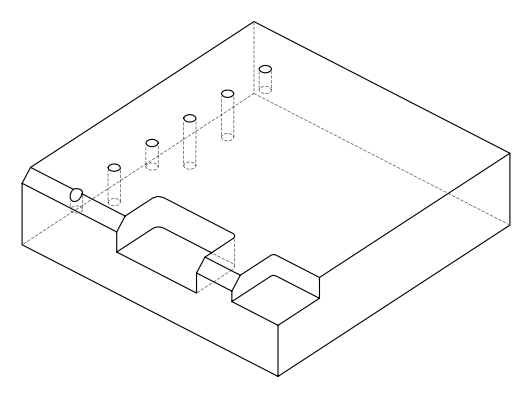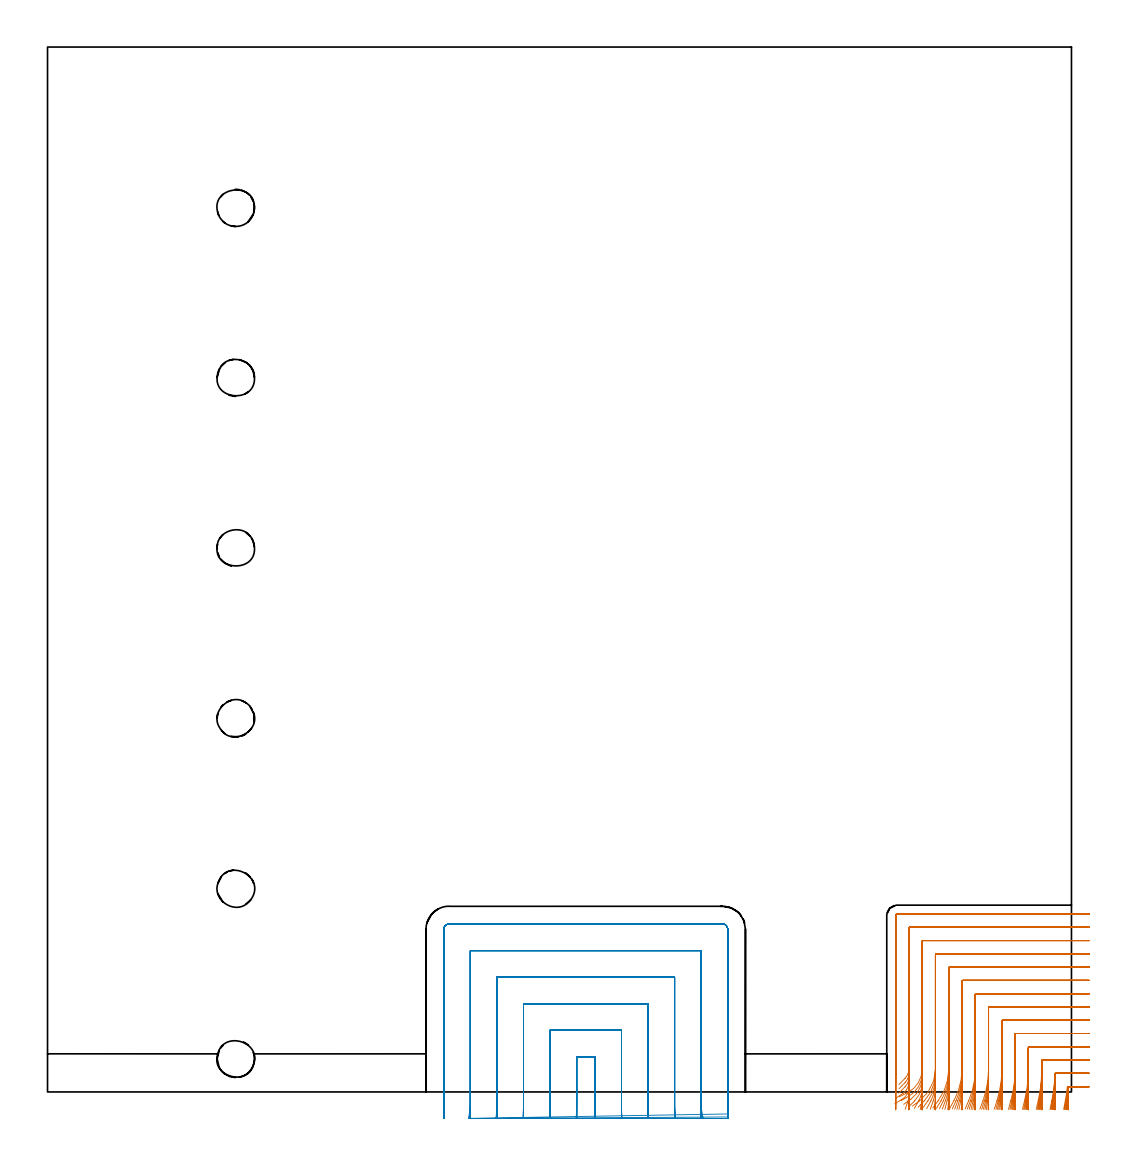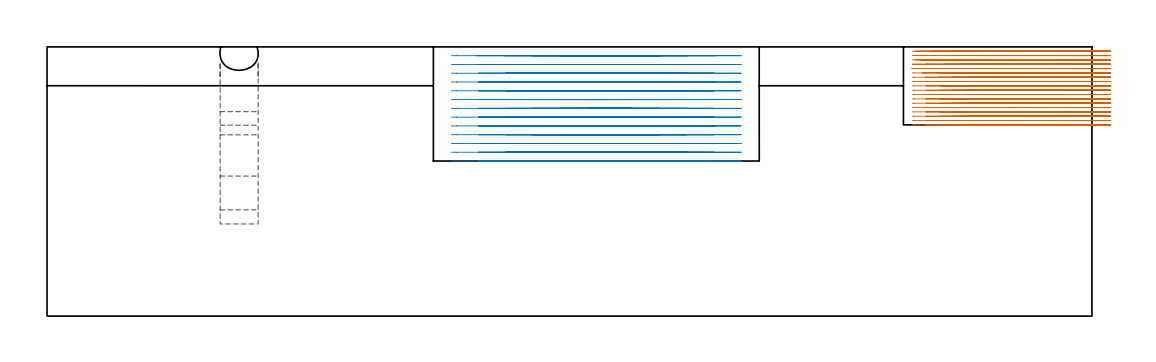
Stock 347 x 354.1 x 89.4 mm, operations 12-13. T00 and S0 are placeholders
(PLAN: 16 operations, 6 tool changes, 89.6 min)
(1 SPOT_DRILL | STEP1POCKET | NXT0321_9005460120000 | 0.03 min | 2 mm3)
(2 SPOT_DRILL_1 | STEP1POCKET_2 | NXT0321_9005460120000 | 0.03 min | 1 mm3)
(3 SPOT_DRILL_2 | STEP1POCKET_5 | NXT0321_9005460120000 | 0.03 min | 2 mm3)
(4 DRILL_BLIND_HOLE_INTO_CENTER | STEP1POCKET | NXT0301_087 | 0.1 min | 2115 mm3)
(5 DRILL_BLIND_HOLE_INTO_CENTER_1 | STEP1POCKET_2 | NXT0301_087 | 0.13 min | 2927 mm3)
(6 DRILL_BLIND_HOLE_INTO_CENTER_2 | STEP1POCKET_5 | NXT0301_087 | 0.11 min | 2590 mm3)
(7 MILL_ROUGH_BLIND_HOLE_CONTOUR | STEP1POCKET | NXT0201_010 | Spiral | 0.25 min | 562 mm3)
(8 MILL_ROUGH_BLIND_HOLE_CONTOUR_1 | STEP1POCKET_2 | NXT0201_010 | Spiral | 0.35 min | 711 mm3)
(9 MILL_ROUGH_BLIND_HOLE_CONTOUR_2 | STEP1POCKET_5 | NXT0201_010 | Spiral | 0.3 min | 648 mm3)
(10 AREA_MILL | FG_CHAMFER_SURFACE | UGT0205_001 | 5.38 min | 10949 mm3)
(11 AREA_MILL_1 | FG_CHAMFER_SURFACE_1 | UGT0205_001 | 2.16 min | 5116 mm3)
(12 MILL_CORNER_NOTCH_RECTANGULAR | CORNER_NOTCH_RECTANGULAR | NXT0201_008 | Follow Part, ap 1.5, ae 75% | 42.38 min | 101996 mm3)
(13 MILL_SLOT | SLOT_PARTIAL_RECTANGULAR | NXT0201_011 | Follow Part, ap 3, ae 75% | 35.81 min | 255862 mm3)
(14 MILL_BLIND_HOLE_FROM_SOLID_MATERIAL | STEP1POCKET_1 | NXT0201_010 | Spiral | 0.7 min | 5370 mm3)
(15 MILL_BLIND_HOLE_FROM_SOLID_MATERIAL_1 | STEP1POCKET_3 | NXT0201_010 | Spiral | 0.95 min | 7324 mm3)
(16 MILL_BLIND_HOLE_FROM_SOLID_MATERIAL_2 | STEP1POCKET_4 | NXT0201_010 | Spiral | 0.9 min | 6729 mm3)
(TOOL NXT0321_9005460120000 | NC Spot Drill, 142deg, 12mm, Carbide, Uncoated | D12 PA142 FL30 Z2)
(TOOL NXT0301_087 | Carbide Drill 11.6mm [860.1-1160-058A1-MM 2214] | D11.6 PA140 FL72 Z2)
(TOOL NXT0201_010 | ENDMILL 10mm [2P460-1000-NA 1630] | D10 FL30 Z6)
(TOOL UGT0205_001 | Chamfer Mill 20 x 3 x 45 deg. | D20 FL50 Z2)
(TOOL NXT0201_008 | ENDMILL 6mm [2P460-0600-NA 1630] | D6 FL26 Z6)
(TOOL NXT0201_011 | ENDMILL 12mm [2P460-1200-NA 1630] | D12 FL38 Z6)
(OP 12 MILL_CORNER_NOTCH_RECTANGULAR)
G17 G21 G94 G90
T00 M6
G54
G17 G0 G90 X353. Y1.8 S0 M3
G43 Z99.402 H1
Z87.963
G94 G1 X350. F250.
X345.859 F500.
G3 X345.565 Y1.536 R0.3
G2 X344.897 Y-3. R58.5
G1 X344.343 Y-5.949 F250.
G0 Z99.402
X353. Y6.3
Z87.963
G1 X350.
X341.667 F500.
G3 X341.371 Y6.014 R0.3
G2 X340.311 Y-3. R54.
G1 X339.712 Y-5.94 F250.
G0 Z99.402
X353. Y10.8
Z87.963
G1 X350.
X337.196 F500.
G3 X336.9 Y10.504 R0.3
G1 Y7.789
G2 X335.71 Y-3. R49.5
G1 X335.056 Y-5.928 F250.
G0 Z99.402
X353. Y15.3
Z87.963
G1 X350.
X332.696 F500.
G3 X332.4 Y15.004 R0.3
G1 Y7.789
G2 X331.088 Y-3. R45.
G1 X330.368 Y-5.913 F250.
G0 Z99.402
X353. Y19.8
Z87.963
G1 X350.
X328.197 F500.
G3 X327.9 Y19.503 R0.3
G1 Y7.789
G2 X326.437 Y-3. R40.5
G1 X325.637 Y-5.892 F250.
G0 Z99.402
X353. Y24.3
Z87.963
G1 X350.
X323.697 F500.
G3 X323.4 Y24.003 R0.3
G1 Y7.789
G2 X321.745 Y-3. R36.
G1 X320.846 Y-5.862 F250.
G0 Z99.402
X353. Y28.8
Z87.963
G1 X350.
X319.197 F500.
G3 X318.9 Y28.503 R0.3
G1 Y7.789
G2 X316.995 Y-3. R31.5
G1 X315.967 Y-5.819 F250.
G0 Z99.402
X353. Y33.3
Z87.963
G1 X350.
X314.697 F500.
G3 X314.4 Y33.003 R0.3
G1 Y7.789
G2 X312.151 Y-3. R27.
G1 X310.952 Y-5.75 F250.
G0 Z99.402
X353. Y37.8
Z87.963
G1 X350.
X310.197 F500.
G3 X309.9 Y37.503 R0.3
G1 Y7.789
G2 X307.145 Y-3. R22.5
G1 X305.706 Y-5.633 F250.
G0 Z99.402
X353. Y42.3
Z87.963
G1 X350.
X305.697 F500.
G3 X305.4 Y42.003 R0.3
G1 Y7.789
G2 X301.808 Y-3. R18.
G1 X300.01 Y-5.401 F250.
G0 Z99.402
X353. Y46.8
Z87.963
G1 X350.
X301.197 F500.
G3 X300.9 Y46.503 R0.3
G1 Y7.789
G2 X295.515 Y-3. R13.5
G1 X293.117 Y-4.803 F250.
G0 Z99.402
X353. Y51.3
Z87.963
G1 X350.
X296.698 F500.
G3 X296.4 Y51.002 R0.3
G1 Y7.789
G2 X291.412 Y-0.268 R9.
G1 X288.726 Y-1.605 F250.
G0 Z99.402
X353. Y55.8
Z87.963
G1 X350.
X292.198 F500.
G3 X291.9 Y55.502 R0.3
G1 Y7.789
G2 X290.629 Y4.655 R4.5
G1 X288.539 Y2.502 F250.
G0 Z99.402
X353. Y60.3
Z87.963
G1 X350.
X287.9 F500.
G3 X287.4 Y59.8 R0.5
G1 Y7.789
Y4.789 F250.
G0 Z99.402
X353. Y1.8
Z86.524
G1 X350.
X345.996 F500.
G3 X345.701 Y1.529 R0.3
G2 X345.148 Y-3. R58.5
G1 X344.668 Y-5.961 F250.
G0 Z99.402
X353. Y6.3
Z86.524
G1 X350.
X341.695 F500.
G3 X341.399 Y6.006 R0.3
G2 X340.584 Y-3. R54.
G1 X340.065 Y-5.955 F250.
G0 Z99.402
X353. Y10.8
Z86.524
G1 X350.
X337.196 F500.
G3 X336.9 Y10.504 R0.3
G1 Y6.35
G2 X336.009 Y-3. R49.5
G1 X335.442 Y-5.946 F250.
G0 Z99.402
X353. Y15.3
Z86.524
G1 X350.
X332.696 F500.
G3 X332.4 Y15.004 R0.3
G1 Y6.35
G2 X331.418 Y-3. R45.
G1 X330.794 Y-5.935 F250.
G0 Z99.402
X353. Y19.8
Z86.524
G1 X350.
X328.197 F500.
G3 X327.9 Y19.503 R0.3
G1 Y6.35
G2 X326.806 Y-3. R40.5
G1 X326.113 Y-5.919 F250.
G0 Z99.402
X353. Y24.3
Z86.524
G1 X350.
X323.697 F500.
G3 X323.4 Y24.003 R0.3
G1 Y6.35
G2 X322.164 Y-3. R36.
G1 X321.385 Y-5.897 F250.
G0 Z99.402
X353. Y28.8
Z86.524
G1 X350.
X319.197 F500.
G3 X318.9 Y28.503 R0.3
G1 Y6.35
G2 X317.48 Y-3. R31.5
G1 X316.59 Y-5.865 F250.
G0 Z99.402
X353. Y33.3
Z86.524
G1 X350.
X314.697 F500.
G3 X314.4 Y33.003 R0.3
G1 Y6.35
G2 X312.729 Y-3. R27.
G1 X311.69 Y-5.814 F250.
G0 Z99.402
X353. Y37.8
Z86.524
G1 X350.
X310.197 F500.
G3 X309.9 Y37.503 R0.3
G1 Y6.35
G2 X307.865 Y-3. R22.5
G1 X306.618 Y-5.729 F250.
G0 Z99.402
X353. Y42.3
Z86.524
G1 X350.
X305.697 F500.
G3 X305.4 Y42.003 R0.3
G1 Y6.35
G2 X302.781 Y-3. R18.
G1 X301.222 Y-5.563 F250.
G0 Z99.402
X353. Y46.8
Z86.524
G1 X350.
X301.197 F500.
G3 X300.9 Y46.503 R0.3
G1 Y6.35
G2 X297.138 Y-3. R13.5
G1 X295.06 Y-5.164 F250.
G0 Z99.402
X353. Y51.3
Z86.524
G1 X350.
X296.698 F500.
G3 X296.4 Y51.002 R0.3
G1 Y6.35
G2 X291.802 Y-1.5 R9.
G1 X289.185 Y-2.967 F250.
G0 Z99.402
X353. Y55.8
Z86.524
G1 X350.
X292.198 F500.
G3 X291.9 Y55.502 R0.3
G1 Y6.35
G2 X290.628 Y3.216 R4.5
G1 X288.539 Y1.063 F250.
G0 Z99.402
X353. Y60.3
Z86.524
G1 X350.
X287.9 F500.
G3 X287.4 Y59.8 R0.5
G1 Y6.35
Y3.35 F250.
G0 Z99.402
X353. Y1.8
Z85.085
G1 X350.
X346.098 F500.
G3 X345.803 Y1.521 R0.3
G2 X345.365 Y-3. R58.5
G1 X344.96 Y-5.973 F250.
G0 Z99.402
X353. Y6.3
Z85.085
G1 X350.
X341.696 F500.
G3 X341.4 Y6.004 R0.3
G1 Y4.897
G2 X340.819 Y-3. R54.
G1 X340.381 Y-5.968 F250.
G0 Z99.402
X353. Y10.8
Z85.085
G1 X350.
X337.196 F500.
G3 X336.9 Y10.504 R0.3
G1 Y4.897
G2 X336.266 Y-3. R49.5
G1 X335.787 Y-5.962 F250.
G0 Z99.402
X353. Y15.3
Z85.085
G1 X350.
X332.696 F500.
G3 X332.4 Y15.004 R0.3
G1 Y4.897
G2 X331.702 Y-3. R45.
G1 X331.175 Y-5.953 F250.
G0 Z99.402
X353. Y19.8
Z85.085
G1 X350.
X328.197 F500.
G3 X327.9 Y19.503 R0.3
G1 Y4.897
G2 X327.123 Y-3. R40.5
G1 X326.538 Y-5.942 F250.
G0 Z99.402
X353. Y24.3
Z85.085
G1 X350.
X323.697 F500.
G3 X323.4 Y24.003 R0.3
G1 Y4.897
G2 X322.523 Y-3. R36.
G1 X321.865 Y-5.927 F250.
G0 Z99.402
X353. Y28.8
Z85.085
G1 X350.
X319.197 F500.
G3 X318.9 Y28.503 R0.3
G1 Y4.897
G2 X317.894 Y-3. R31.5
G1 X317.142 Y-5.904 F250.
G0 Z99.402
X353. Y33.3
Z85.085
G1 X350.
X314.697 F500.
G3 X314.4 Y33.003 R0.3
G1 Y4.897
G2 X313.219 Y-3. R27.
G1 X312.342 Y-5.869 F250.
G0 Z99.402
X353. Y37.8
Z85.085
G1 X350.
X310.197 F500.
G3 X309.9 Y37.503 R0.3
G1 Y4.897
G2 X308.469 Y-3. R22.5
G1 X307.416 Y-5.809 F250.
G0 Z99.402
X353. Y42.3
Z85.085
G1 X350.
X305.697 F500.
G3 X305.4 Y42.003 R0.3
G1 Y4.897
G2 X303.575 Y-3. R18.
G1 X302.259 Y-5.696 F250.
G0 Z99.402
X353. Y46.8
Z85.085
G1 X350.
X301.197 F500.
G3 X300.9 Y46.503 R0.3
G1 Y4.897
G2 X298.349 Y-3. R13.5
G1 X296.595 Y-5.433 F250.
G0 Z99.402
X353. Y51.3
Z85.085
G1 X350.
X296.698 F500.
G3 X296.4 Y51.002 R0.3
G1 Y4.897
G2 X292.585 Y-2.46 R9.
G1 X290.132 Y-4.188 F250.
G0 Z99.402
X353. Y55.8
Z85.085
G1 X350.
X292.198 F500.
G3 X291.9 Y55.502 R0.3
G1 Y4.897
G2 X290.601 Y1.734 R4.5
G1 X288.492 Y-0.4 F250.
G0 Z99.402
X353. Y60.3
Z85.085
G1 X350.
X287.9 F500.
G3 X287.4 Y59.8 R0.5
G1 Y4.897
Y1.897 F250.
G0 Z99.402
X353. Y1.8
Z83.646
G1 X350.
X346.169 F500.
G3 X345.873 Y1.513 R0.3
G2 X345.563 Y-3. R58.5
G1 X345.241 Y-5.983 F250.
G0 Z99.402
X353. Y6.3
Z83.646
G1 X350.
X341.696 F500.
G3 X341.4 Y6.004 R0.3
G1 Y3.275
G2 X341.034 Y-3. R54.
G1 X340.686 Y-5.98 F250.
G0 Z99.402
X353. Y10.8
Z83.646
G1 X350.
X337.196 F500.
G3 X336.9 Y10.504 R0.3
G1 Y3.275
G2 X336.501 Y-3. R49.5
G1 X336.12 Y-5.976 F250.
G0 Z99.402
X353. Y15.3
Z83.646
G1 X350.
X332.696 F500.
G3 X332.4 Y15.004 R0.3
G1 Y3.275
G2 X331.96 Y-3. R45.
G1 X331.542 Y-5.971 F250.
G0 Z99.402
X353. Y19.8
Z83.646
G1 X350.
X328.197 F500.
G3 X327.9 Y19.503 R0.3
G1 Y3.275
G2 X327.411 Y-3. R40.5
G1 X326.946 Y-5.964 F250.
G0 Z99.402
X353. Y24.3
Z83.646
G1 X350.
X323.697 F500.
G3 X323.4 Y24.003 R0.3
G1 Y3.275
G2 X322.849 Y-3. R36.
G1 X322.326 Y-5.954 F250.
G0 Z99.402
X353. Y28.8
Z83.646
G1 X350.
X319.197 F500.
G3 X318.9 Y28.503 R0.3
G1 Y3.275
G2 X318.269 Y-3. R31.5
G1 X317.671 Y-5.94 F250.
G0 Z99.402
X353. Y33.3
Z83.646
G1 X350.
X314.697 F500.
G3 X314.4 Y33.003 R0.3
G1 Y3.275
G2 X313.661 Y-3. R27.
G1 X312.964 Y-5.918 F250.
G0 Z99.402
X353. Y37.8
Z83.646
G1 X350.
X310.197 F500.
G3 X309.9 Y37.503 R0.3
G1 Y3.275
G2 X309.007 Y-3. R22.5
G1 X308.171 Y-5.881 F250.
G0 Z99.402
X353. Y42.3
Z83.646
G1 X350.
X305.697 F500.
G3 X305.4 Y42.003 R0.3
G1 Y3.275
G2 X304.271 Y-3. R18.
G1 X303.225 Y-5.812 F250.
G0 Z99.402
X353. Y46.8
Z83.646
G1 X350.
X301.197 F500.
G3 X300.9 Y46.503 R0.3
G1 Y3.275
G2 X299.353 Y-3. R13.5
G1 X297.959 Y-5.656 F250.
G0 Z99.402
X353. Y51.3
Z83.646
G1 X350.
X296.698 F500.
G3 X296.4 Y51.002 R0.3
G1 Y3.275
G2 X293.852 Y-3. R9.
G1 X291.761 Y-5.151 F250.
G0 Z99.402
X353. Y55.8
Z83.646
G1 X350.
X292.198 F500.
G3 X291.9 Y55.502 R0.3
G1 Y3.275
G2 X289.942 Y-0.439 R4.5
G1 X287.467 Y-2.133 F250.
G0 Z99.402
X353. Y60.3
Z83.646
G1 X350.
X287.9 F500.
G3 X287.4 Y59.8 R0.5
G1 Y3.275
Y0.275 F250.
G0 Z99.402
X353. Y1.8
Z82.207
G1 X350.
X346.196 F500.
G3 X345.9 Y1.504 R0.3
G2 X345.732 Y-3. R58.5
G1 X345.504 Y-5.991 F250.
G0 Z99.402
X353. Y6.3
Z82.207
G1 X350.
X341.696 F500.
G3 X341.4 Y6.004 R0.3
G1 Y1.435
G2 X341.218 Y-3. R54.
G1 X340.971 Y-5.99 F250.
G0 Z99.402
X353. Y10.8
Z82.207
G1 X350.
X337.196 F500.
G3 X336.9 Y10.504 R0.3
G1 Y1.435
G2 X336.701 Y-3. R49.5
G1 X336.432 Y-5.988 F250.
G0 Z99.402
X353. Y15.3
Z82.207
G1 X350.
X332.696 F500.
G3 X332.4 Y15.004 R0.3
G1 Y1.435
G2 X332.181 Y-3. R45.
G1 X331.885 Y-5.985 F250.
G0 Z99.402
X353. Y19.8
Z82.207
G1 X350.
X328.197 F500.
G3 X327.9 Y19.503 R0.3
G1 Y1.435
G2 X327.656 Y-3. R40.5
G1 X327.328 Y-5.982 F250.
G0 Z99.402
X353. Y24.3
Z82.207
G1 X350.
X323.697 F500.
G3 X323.4 Y24.003 R0.3
G1 Y1.435
G2 X323.126 Y-3. R36.
G1 X322.756 Y-5.977 F250.
G0 Z99.402
X353. Y28.8
Z82.207
G1 X350.
X319.197 F500.
G3 X318.9 Y28.503 R0.3
G1 Y1.435
G2 X318.586 Y-3. R31.5
G1 X318.164 Y-5.97 F250.
G0 Z99.402
X353. Y33.3
Z82.207
G1 X350.
X314.697 F500.
G3 X314.4 Y33.003 R0.3
G1 Y1.435
G2 X314.033 Y-3. R27.
G1 X313.541 Y-5.959 F250.
G0 Z99.402
X353. Y37.8
Z82.207
G1 X350.
X310.197 F500.
G3 X309.9 Y37.503 R0.3
G1 Y1.435
G2 X309.459 Y-3. R22.5
G1 X308.867 Y-5.941 F250.
G0 Z99.402
X353. Y42.3
Z82.207
G1 X350.
X305.697 F500.
G3 X305.4 Y42.003 R0.3
G1 Y1.435
G2 X304.845 Y-3. R18.
G1 X304.106 Y-5.908 F250.
G0 Z99.402
X353. Y46.8
Z82.207
G1 X350.
X301.197 F500.
G3 X300.9 Y46.503 R0.3
G1 Y1.435
G2 X300.151 Y-3. R13.5
G1 X299.165 Y-5.834 F250.
G0 Z99.402
X353. Y51.3
Z82.207
G1 X350.
X296.698 F500.
G3 X296.4 Y51.002 R0.3
G1 Y1.435
G2 X295.231 Y-3. R9.
G1 X293.753 Y-5.61 F250.
G0 Z99.402
X353. Y55.8
Z82.207
G1 X350.
X292.198 F500.
G3 X291.9 Y55.502 R0.3
G1 Y1.435
G2 X289.704 Y-2.431 R4.5
G1 X287.127 Y-3.967 F250.
G0 Z99.402
X353. Y60.3
Z82.207
G1 X350.
X287.9 F500.
G3 X287.4 Y59.8 R0.5
G1 Y1.435
Y-1.565 F250.
G0 Z99.402
X353. Y1.8
Z80.768
G1 X350.
X346.196 F500.
G3 X345.9 Y1.504 R0.3
G1 Y-1.514
G2 X345.881 Y-3. R58.5
G1 X345.805 Y-5.999 F250.
G0 Z99.402
X353. Y6.3
Z80.768
G1 X350.
X341.696 F500.
G3 X341.4 Y6.004 R0.3
G1 Y-1.514
G2 X341.38 Y-3. R54.
G1 X341.297 Y-5.999 F250.
G0 Z99.402
X353. Y10.8
Z80.768
G1 X350.
X337.196 F500.
G3 X336.9 Y10.504 R0.3
G1 Y-1.514
G2 X336.878 Y-3. R49.5
G1 X336.788 Y-5.999 F250.
G0 Z99.402
X353. Y15.3
Z80.768
G1 X350.
X332.696 F500.
G3 X332.4 Y15.004 R0.3
G1 Y-1.514
G2 X332.375 Y-3. R45.
G1 X332.276 Y-5.998 F250.
G0 Z99.402
X353. Y19.8
Z80.768
G1 X350.
X328.197 F500.
G3 X327.9 Y19.503 R0.3
G1 Y-1.514
G2 X327.873 Y-3. R40.5
G1 X327.763 Y-5.998 F250.
G0 Z99.402
X353. Y24.3
Z80.768
G1 X350.
X323.697 F500.
G3 X323.4 Y24.003 R0.3
G1 Y-1.514
G2 X323.369 Y-3. R36.
G1 X323.245 Y-5.997 F250.
G0 Z99.402
X353. Y28.8
Z80.768
G1 X350.
X319.197 F500.
G3 X318.9 Y28.503 R0.3
G1 Y-1.514
G2 X318.865 Y-3. R31.5
G1 X318.723 Y-5.997 F250.
G0 Z99.402
X353. Y33.3
Z80.768
G1 X350.
X314.697 F500.
G3 X314.4 Y33.003 R0.3
G1 Y-1.514
G2 X314.359 Y-3. R27.
G1 X314.194 Y-5.995 F250.
G0 Z99.402
X353. Y37.8
Z80.768
G1 X350.
X310.197 F500.
G3 X309.9 Y37.503 R0.3
G1 Y-1.514
G2 X309.851 Y-3. R22.5
G1 X309.653 Y-5.993 F250.
G0 Z99.402
X353. Y42.3
Z80.768
G1 X350.
X305.697 F500.
G3 X305.4 Y42.003 R0.3
G1 Y-1.514
G2 X305.339 Y-3. R18.
G1 X305.091 Y-5.99 F250.
G0 Z99.402
X353. Y46.8
Z80.768
G1 X350.
X301.197 F500.
G3 X300.9 Y46.503 R0.3
G1 Y-1.514
G2 X300.818 Y-3. R13.5
G1 X300.488 Y-5.982 F250.
G0 Z99.402
X353. Y51.3
Z80.768
G1 X350.
X296.698 F500.
G3 X296.4 Y51.002 R0.3
G1 Y-1.514
G2 X296.276 Y-3. R9.
G1 X295.781 Y-5.959 F250.
G0 Z99.402
X353. Y55.8
Z80.768
G1 X350.
X292.198 F500.
G3 X291.9 Y55.502 R0.3
G1 Y-1.514
G2 X291.647 Y-3. R4.5
G1 X290.657 Y-5.832 F250.
G0 Z99.402
X353. Y60.3
Z80.768
G1 X350.
X287.9 F500.
G3 X287.4 Y59.8 R0.5
G1 Y-1.514
Y-4.514 F250.
G0 Z99.402
X353. Y1.8
Z79.329
G1 X350.
X346.196 F500.
G3 X345.9 Y1.504 R0.3
G1 Y-2.794
Y-3.
X345.889 Y-6. F250.
G0 Z99.402
X353. Y6.3
Z79.329
G1 X350.
X341.696 F500.
G3 X341.4 Y6.004 R0.3
G1 Y-2.794
Y-3.
X341.388 Y-6. F250.
G0 Z99.402
X353. Y10.8
Z79.329
G1 X350.
X337.196 F500.
G3 X336.9 Y10.504 R0.3
G1 Y-2.794
Y-3.
X336.887 Y-6. F250.
G0 Z99.402
X353. Y15.3
Z79.329
G1 X350.
X332.696 F500.
G3 X332.4 Y15.004 R0.3
G1 Y-2.794
Y-3.
X332.386 Y-6. F250.
G0 Z99.402
X353. Y19.8
Z79.329
G1 X350.
X328.197 F500.
G3 X327.9 Y19.503 R0.3
G1 Y-2.794
X327.899 Y-3.
X327.884 Y-6. F250.
G0 Z99.402
X353. Y24.3
Z79.329
G1 X350.
X323.697 F500.
G3 X323.4 Y24.003 R0.3
G1 Y-2.794
X323.399 Y-3.
X323.382 Y-6. F250.
G0 Z99.402
X353. Y28.8
Z79.329
G1 X350.
X319.197 F500.
G3 X318.9 Y28.503 R0.3
G1 Y-2.794
X318.899 Y-3.
X318.88 Y-6. F250.
G0 Z99.402
X353. Y33.3
Z79.329
G1 X350.
X314.697 F500.
G3 X314.4 Y33.003 R0.3
G1 Y-2.794
X314.399 Y-3.
X314.376 Y-6. F250.
G0 Z99.402
X353. Y37.8
Z79.329
G1 X350.
X310.197 F500.
G3 X309.9 Y37.503 R0.3
G1 Y-2.794
X309.899 Y-3.
X309.872 Y-6. F250.
G0 Z99.402
X353. Y42.3
Z79.329
G1 X350.
X305.697 F500.
G3 X305.4 Y42.003 R0.3
G1 Y-2.794
G2 X305.399 Y-3. R18.
G1 X305.364 Y-6. F250.
G0 Z99.402
X353. Y46.8
Z79.329
G1 X350.
X301.197 F500.
G3 X300.9 Y46.503 R0.3
G1 Y-2.794
G2 X300.898 Y-3. R13.5
G1 X300.853 Y-6. F250.
G0 Z99.402
X353. Y51.3
Z79.329
G1 X350.
X296.698 F500.
G3 X296.4 Y51.002 R0.3
G1 Y-2.794
G2 X296.398 Y-3. R9.
G1 X296.329 Y-5.999 F250.
G0 Z99.402
X353. Y55.8
Z79.329
G1 X350.
X292.198 F500.
G3 X291.9 Y55.502 R0.3
G1 Y-2.794
G2 X291.895 Y-3. R4.5
G1 X291.758 Y-5.997 F250.
G0 Z99.402
X353. Y60.3
Z79.329
G1 X350.
X287.9 F500.
G3 X287.4 Y59.8 R0.5
G1 Y-2.794
Y-5.794 F250.
G0 Z99.402
X353. Y1.8
Z77.89
G1 X350.
X346.196 F500.
G3 X345.9 Y1.504 R0.3
G1 Y-3.
Y-6. F250.
G0 Z99.402
X353. Y6.3
Z77.89
G1 X350.
X341.696 F500.
G3 X341.4 Y6.004 R0.3
G1 Y-3.
Y-6. F250.
G0 Z99.402
X353. Y10.8
Z77.89
G1 X350.
X337.196 F500.
G3 X336.9 Y10.504 R0.3
G1 Y-3.
Y-6. F250.
G0 Z99.402
X353. Y15.3
Z77.89
G1 X350.
X332.696 F500.
G3 X332.4 Y15.004 R0.3
G1 Y-3.
Y-6. F250.
G0 Z99.402
X353. Y19.8
Z77.89
G1 X350.
X328.197 F500.
G3 X327.9 Y19.503 R0.3
G1 Y-3.
Y-6. F250.
G0 Z99.402
X353. Y24.3
Z77.89
G1 X350.
X323.697 F500.
G3 X323.4 Y24.003 R0.3
G1 Y-3.
Y-6. F250.
G0 Z99.402
X353. Y28.8
Z77.89
G1 X350.
X319.197 F500.
G3 X318.9 Y28.503 R0.3
G1 Y-3.
Y-6. F250.
G0 Z99.402
X353. Y33.3
Z77.89
G1 X350.
X314.697 F500.
G3 X314.4 Y33.003 R0.3
G1 Y-3.
Y-6. F250.
G0 Z99.402
X353. Y37.8
Z77.89
G1 X350.
X310.197 F500.
G3 X309.9 Y37.503 R0.3
G1 Y-3.
Y-6. F250.
G0 Z99.402
X353. Y42.3
Z77.89
G1 X350.
X305.697 F500.
G3 X305.4 Y42.003 R0.3
G1 Y-3.
Y-6. F250.
G0 Z99.402
X353. Y46.8
Z77.89
G1 X350.
X301.197 F500.
G3 X300.9 Y46.503 R0.3
G1 Y-3.
Y-6. F250.
G0 Z99.402
X353. Y51.3
Z77.89
G1 X350.
X296.698 F500.
G3 X296.4 Y51.002 R0.3
G1 Y-3.
Y-6. F250.
G0 Z99.402
X353. Y55.8
Z77.89
G1 X350.
X292.198 F500.
G3 X291.9 Y55.502 R0.3
G1 Y-3.
Y-6. F250.
G0 Z99.402
X353. Y60.3
Z77.89
G1 X350.
X287.9 F500.
G3 X287.4 Y59.8 R0.5
G1 Y-3.
Y-6. F250.
G0 Z99.402
X353. Y1.8
Z76.451
G1 X350.
X346.196 F500.
G3 X345.9 Y1.504 R0.3
G1 Y-3.
Y-6. F250.
G0 Z99.402
X353. Y6.3
Z76.451
G1 X350.
X341.696 F500.
G3 X341.4 Y6.004 R0.3
G1 Y-3.
Y-6. F250.
G0 Z99.402
X353. Y10.8
Z76.451
G1 X350.
X337.196 F500.
G3 X336.9 Y10.504 R0.3
G1 Y-3.
Y-6. F250.
G0 Z99.402
X353. Y15.3
Z76.451
G1 X350.
X332.696 F500.
G3 X332.4 Y15.004 R0.3
G1 Y-3.
Y-6. F250.
G0 Z99.402
X353. Y19.8
Z76.451
G1 X350.
X328.197 F500.
G3 X327.9 Y19.503 R0.3
G1 Y-3.
Y-6. F250.
G0 Z99.402
X353. Y24.3
Z76.451
G1 X350.
X323.697 F500.
G3 X323.4 Y24.003 R0.3
G1 Y-3.
Y-6. F250.
G0 Z99.402
X353. Y28.8
Z76.451
G1 X350.
X319.197 F500.
G3 X318.9 Y28.503 R0.3
G1 Y-3.
Y-6. F250.
G0 Z99.402
X353. Y33.3
Z76.451
G1 X350.
X314.697 F500.
G3 X314.4 Y33.003 R0.3
G1 Y-3.
Y-6. F250.
G0 Z99.402
X353. Y37.8
Z76.451
G1 X350.
X310.197 F500.
G3 X309.9 Y37.503 R0.3
G1 Y-3.
Y-6. F250.
G0 Z99.402
X353. Y42.3
Z76.451
G1 X350.
X305.697 F500.
G3 X305.4 Y42.003 R0.3
G1 Y-3.
Y-6. F250.
G0 Z99.402
X353. Y46.8
Z76.451
G1 X350.
X301.197 F500.
G3 X300.9 Y46.503 R0.3
G1 Y-3.
Y-6. F250.
G0 Z99.402
X353. Y51.3
Z76.451
G1 X350.
X296.698 F500.
G3 X296.4 Y51.002 R0.3
G1 Y-3.
Y-6. F250.
G0 Z99.402
X353. Y55.8
Z76.451
G1 X350.
X292.198 F500.
G3 X291.9 Y55.502 R0.3
G1 Y-3.
Y-6. F250.
G0 Z99.402
X353. Y60.3
Z76.451
G1 X350.
X287.9 F500.
G3 X287.4 Y59.8 R0.5
G1 Y-3.
Y-6. F250.
G0 Z99.402
X353. Y1.8
Z75.012
G1 X350.
X346.196 F500.
G3 X345.9 Y1.504 R0.3
G1 Y-3.
Y-6. F250.
G0 Z99.402
X353. Y6.3
Z75.012
G1 X350.
X341.696 F500.
G3 X341.4 Y6.004 R0.3
G1 Y-3.
Y-6. F250.
G0 Z99.402
X353. Y10.8
Z75.012
G1 X350.
X337.196 F500.
G3 X336.9 Y10.504 R0.3
G1 Y-3.
Y-6. F250.
G0 Z99.402
X353. Y15.3
Z75.012
G1 X350.
X332.696 F500.
G3 X332.4 Y15.004 R0.3
G1 Y-3.
Y-6. F250.
G0 Z99.402
X353. Y19.8
Z75.012
G1 X350.
X328.197 F500.
G3 X327.9 Y19.503 R0.3
G1 Y-3.
Y-6. F250.
G0 Z99.402
X353. Y24.3
Z75.012
G1 X350.
X323.697 F500.
G3 X323.4 Y24.003 R0.3
G1 Y-3.
Y-6. F250.
G0 Z99.402
X353. Y28.8
Z75.012
G1 X350.
X319.197 F500.
G3 X318.9 Y28.503 R0.3
G1 Y-3.
Y-6. F250.
G0 Z99.402
X353. Y33.3
Z75.012
G1 X350.
X314.697 F500.
G3 X314.4 Y33.003 R0.3
G1 Y-3.
Y-6. F250.
G0 Z99.402
X353. Y37.8
Z75.012
G1 X350.
X310.197 F500.
G3 X309.9 Y37.503 R0.3
G1 Y-3.
Y-6. F250.
G0 Z99.402
X353. Y42.3
Z75.012
G1 X350.
X305.697 F500.
G3 X305.4 Y42.003 R0.3
G1 Y-3.
Y-6. F250.
G0 Z99.402
X353. Y46.8
Z75.012
G1 X350.
X301.197 F500.
G3 X300.9 Y46.503 R0.3
G1 Y-3.
Y-6. F250.
G0 Z99.402
X353. Y51.3
Z75.012
G1 X350.
X296.698 F500.
G3 X296.4 Y51.002 R0.3
G1 Y-3.
Y-6. F250.
G0 Z99.402
X353. Y55.8
Z75.012
G1 X350.
X292.198 F500.
G3 X291.9 Y55.502 R0.3
G1 Y-3.
Y-6. F250.
G0 Z99.402
X353. Y60.3
Z75.012
G1 X350.
X287.9 F500.
G3 X287.4 Y59.8 R0.5
G1 Y-3.
Y-6. F250.
G0 Z99.402
X353. Y1.8
Z73.573
G1 X350.
X346.196 F500.
G3 X345.9 Y1.504 R0.3
G1 Y-3.
Y-6. F250.
G0 Z99.402
X353. Y6.3
Z73.573
G1 X350.
X341.696 F500.
G3 X341.4 Y6.004 R0.3
G1 Y-3.
Y-6. F250.
G0 Z99.402
X353. Y10.8
Z73.573
G1 X350.
X337.196 F500.
G3 X336.9 Y10.504 R0.3
G1 Y-3.
Y-6. F250.
G0 Z99.402
X353. Y15.3
Z73.573
G1 X350.
X332.696 F500.
G3 X332.4 Y15.004 R0.3
G1 Y-3.
Y-6. F250.
G0 Z99.402
X353. Y19.8
Z73.573
G1 X350.
X328.197 F500.
G3 X327.9 Y19.503 R0.3
G1 Y-3.
Y-6. F250.
G0 Z99.402
X353. Y24.3
Z73.573
G1 X350.
X323.697 F500.
G3 X323.4 Y24.003 R0.3
G1 Y-3.
Y-6. F250.
G0 Z99.402
X353. Y28.8
Z73.573
G1 X350.
X319.197 F500.
G3 X318.9 Y28.503 R0.3
G1 Y-3.
Y-6. F250.
G0 Z99.402
X353. Y33.3
Z73.573
G1 X350.
X314.697 F500.
G3 X314.4 Y33.003 R0.3
G1 Y-3.
Y-6. F250.
G0 Z99.402
X353. Y37.8
Z73.573
G1 X350.
X310.197 F500.
G3 X309.9 Y37.503 R0.3
G1 Y-3.
Y-6. F250.
G0 Z99.402
X353. Y42.3
Z73.573
G1 X350.
X305.697 F500.
G3 X305.4 Y42.003 R0.3
G1 Y-3.
Y-6. F250.
G0 Z99.402
X353. Y46.8
Z73.573
G1 X350.
X301.197 F500.
G3 X300.9 Y46.503 R0.3
G1 Y-3.
Y-6. F250.
G0 Z99.402
X353. Y51.3
Z73.573
G1 X350.
X296.698 F500.
G3 X296.4 Y51.002 R0.3
G1 Y-3.
Y-6. F250.
G0 Z99.402
X353. Y55.8
Z73.573
G1 X350.
X292.198 F500.
G3 X291.9 Y55.502 R0.3
G1 Y-3.
Y-6. F250.
G0 Z99.402
X353. Y60.3
Z73.573
G1 X350.
X287.9 F500.
G3 X287.4 Y59.8 R0.5
G1 Y-3.
Y-6. F250.
G0 Z99.402
X353. Y1.8
Z72.134
G1 X350.
X346.196 F500.
G3 X345.9 Y1.504 R0.3
G1 Y-3.
Y-6. F250.
G0 Z99.402
X353. Y6.3
Z72.134
G1 X350.
X341.696 F500.
G3 X341.4 Y6.004 R0.3
G1 Y-3.
Y-6. F250.
G0 Z99.402
X353. Y10.8
Z72.134
G1 X350.
X337.196 F500.
G3 X336.9 Y10.504 R0.3
G1 Y-3.
Y-6. F250.
G0 Z99.402
X353. Y15.3
Z72.134
G1 X350.
X332.696 F500.
G3 X332.4 Y15.004 R0.3
G1 Y-3.
Y-6. F250.
G0 Z99.402
X353. Y19.8
Z72.134
G1 X350.
X328.197 F500.
G3 X327.9 Y19.503 R0.3
G1 Y-3.
Y-6. F250.
G0 Z99.402
X353. Y24.3
Z72.134
G1 X350.
X323.697 F500.
G3 X323.4 Y24.003 R0.3
G1 Y-3.
Y-6. F250.
G0 Z99.402
X353. Y28.8
Z72.134
G1 X350.
X319.197 F500.
G3 X318.9 Y28.503 R0.3
G1 Y-3.
Y-6. F250.
G0 Z99.402
X353. Y33.3
Z72.134
G1 X350.
X314.697 F500.
G3 X314.4 Y33.003 R0.3
G1 Y-3.
Y-6. F250.
G0 Z99.402
X353. Y37.8
Z72.134
G1 X350.
X310.197 F500.
G3 X309.9 Y37.503 R0.3
G1 Y-3.
Y-6. F250.
G0 Z99.402
X353. Y42.3
Z72.134
G1 X350.
X305.697 F500.
G3 X305.4 Y42.003 R0.3
G1 Y-3.
Y-6. F250.
G0 Z99.402
X353. Y46.8
Z72.134
G1 X350.
X301.197 F500.
G3 X300.9 Y46.503 R0.3
G1 Y-3.
Y-6. F250.
G0 Z99.402
X353. Y51.3
Z72.134
G1 X350.
X296.698 F500.
G3 X296.4 Y51.002 R0.3
G1 Y-3.
Y-6. F250.
G0 Z99.402
X353. Y55.8
Z72.134
G1 X350.
X292.198 F500.
G3 X291.9 Y55.502 R0.3
G1 Y-3.
Y-6. F250.
G0 Z99.402
X353. Y60.3
Z72.134
G1 X350.
X287.9 F500.
G3 X287.4 Y59.8 R0.5
G1 Y-3.
Y-6. F250.
G0 Z99.402
X353. Y1.8
Z70.695
G1 X350.
X346.196 F500.
G3 X345.9 Y1.504 R0.3
G1 Y-3.
Y-6. F250.
G0 Z99.402
X353. Y6.3
Z70.695
G1 X350.
X341.696 F500.
G3 X341.4 Y6.004 R0.3
G1 Y-3.
Y-6. F250.
G0 Z99.402
X353. Y10.8
Z70.695
G1 X350.
X337.196 F500.
G3 X336.9 Y10.504 R0.3
G1 Y-3.
Y-6. F250.
G0 Z99.402
X353. Y15.3
Z70.695
G1 X350.
X332.696 F500.
G3 X332.4 Y15.004 R0.3
G1 Y-3.
Y-6. F250.
G0 Z99.402
X353. Y19.8
Z70.695
G1 X350.
X328.197 F500.
G3 X327.9 Y19.503 R0.3
G1 Y-3.
Y-6. F250.
G0 Z99.402
X353. Y24.3
Z70.695
G1 X350.
X323.697 F500.
G3 X323.4 Y24.003 R0.3
G1 Y-3.
Y-6. F250.
G0 Z99.402
X353. Y28.8
Z70.695
G1 X350.
X319.197 F500.
G3 X318.9 Y28.503 R0.3
G1 Y-3.
Y-6. F250.
G0 Z99.402
X353. Y33.3
Z70.695
G1 X350.
X314.697 F500.
G3 X314.4 Y33.003 R0.3
G1 Y-3.
Y-6. F250.
G0 Z99.402
X353. Y37.8
Z70.695
G1 X350.
X310.197 F500.
G3 X309.9 Y37.503 R0.3
G1 Y-3.
Y-6. F250.
G0 Z99.402
X353. Y42.3
Z70.695
G1 X350.
X305.697 F500.
G3 X305.4 Y42.003 R0.3
G1 Y-3.
Y-6. F250.
G0 Z99.402
X353. Y46.8
Z70.695
G1 X350.
X301.197 F500.
G3 X300.9 Y46.503 R0.3
G1 Y-3.
Y-6. F250.
G0 Z99.402
X353. Y51.3
Z70.695
G1 X350.
X296.698 F500.
G3 X296.4 Y51.002 R0.3
G1 Y-3.
Y-6. F250.
G0 Z99.402
X353. Y55.8
Z70.695
G1 X350.
X292.198 F500.
G3 X291.9 Y55.502 R0.3
G1 Y-3.
Y-6. F250.
G0 Z99.402
X353. Y60.3
Z70.695
G1 X350.
X287.9 F500.
G3 X287.4 Y59.8 R0.5
G1 Y-3.
Y-6. F250.
G0 Z99.402
X353. Y1.8
Z69.256
G1 X350.
X346.196 F500.
G3 X345.9 Y1.504 R0.3
G1 Y-3.
Y-6. F250.
G0 Z99.402
X353. Y6.3
Z69.256
G1 X350.
X341.696 F500.
G3 X341.4 Y6.004 R0.3
G1 Y-3.
Y-6. F250.
G0 Z99.402
X353. Y10.8
Z69.256
G1 X350.
X337.196 F500.
G3 X336.9 Y10.504 R0.3
G1 Y-3.
Y-6. F250.
G0 Z99.402
X353. Y15.3
Z69.256
G1 X350.
X332.696 F500.
G3 X332.4 Y15.004 R0.3
G1 Y-3.
Y-6. F250.
G0 Z99.402
X353. Y19.8
Z69.256
G1 X350.
X328.197 F500.
G3 X327.9 Y19.503 R0.3
G1 Y-3.
Y-6. F250.
G0 Z99.402
X353. Y24.3
Z69.256
G1 X350.
X323.697 F500.
G3 X323.4 Y24.003 R0.3
G1 Y-3.
Y-6. F250.
G0 Z99.402
X353. Y28.8
Z69.256
G1 X350.
X319.197 F500.
G3 X318.9 Y28.503 R0.3
G1 Y-3.
Y-6. F250.
G0 Z99.402
X353. Y33.3
Z69.256
G1 X350.
X314.697 F500.
G3 X314.4 Y33.003 R0.3
G1 Y-3.
Y-6. F250.
G0 Z99.402
X353. Y37.8
Z69.256
G1 X350.
X310.197 F500.
G3 X309.9 Y37.503 R0.3
G1 Y-3.
Y-6. F250.
G0 Z99.402
X353. Y42.3
Z69.256
G1 X350.
X305.697 F500.
G3 X305.4 Y42.003 R0.3
G1 Y-3.
Y-6. F250.
G0 Z99.402
X353. Y46.8
Z69.256
G1 X350.
X301.197 F500.
G3 X300.9 Y46.503 R0.3
G1 Y-3.
Y-6. F250.
G0 Z99.402
X353. Y51.3
Z69.256
G1 X350.
X296.698 F500.
G3 X296.4 Y51.002 R0.3
G1 Y-3.
Y-6. F250.
G0 Z99.402
X353. Y55.8
Z69.256
G1 X350.
X292.198 F500.
G3 X291.9 Y55.502 R0.3
G1 Y-3.
Y-6. F250.
G0 Z99.402
X353. Y60.3
Z69.256
G1 X350.
X287.9 F500.
G3 X287.4 Y59.8 R0.5
G1 Y-3.
Y-6. F250.
G0 Z99.402
X353. Y1.8
Z67.817
G1 X350.
X346.196 F500.
G3 X345.9 Y1.504 R0.3
G1 Y-3.
Y-6. F250.
G0 Z99.402
X353. Y6.3
Z67.817
G1 X350.
X341.696 F500.
G3 X341.4 Y6.004 R0.3
G1 Y-3.
Y-6. F250.
G0 Z99.402
X353. Y10.8
Z67.817
G1 X350.
X337.196 F500.
G3 X336.9 Y10.504 R0.3
G1 Y-3.
Y-6. F250.
G0 Z99.402
X353. Y15.3
Z67.817
G1 X350.
X332.696 F500.
G3 X332.4 Y15.004 R0.3
G1 Y-3.
Y-6. F250.
G0 Z99.402
X353. Y19.8
Z67.817
G1 X350.
X328.197 F500.
G3 X327.9 Y19.503 R0.3
G1 Y-3.
Y-6. F250.
G0 Z99.402
X353. Y24.3
Z67.817
G1 X350.
X323.697 F500.
G3 X323.4 Y24.003 R0.3
G1 Y-3.
Y-6. F250.
G0 Z99.402
X353. Y28.8
Z67.817
G1 X350.
X319.197 F500.
G3 X318.9 Y28.503 R0.3
G1 Y-3.
Y-6. F250.
G0 Z99.402
X353. Y33.3
Z67.817
G1 X350.
X314.697 F500.
G3 X314.4 Y33.003 R0.3
G1 Y-3.
Y-6. F250.
G0 Z99.402
X353. Y37.8
Z67.817
G1 X350.
X310.197 F500.
G3 X309.9 Y37.503 R0.3
G1 Y-3.
Y-6. F250.
G0 Z99.402
X353. Y42.3
Z67.817
G1 X350.
X305.697 F500.
G3 X305.4 Y42.003 R0.3
G1 Y-3.
Y-6. F250.
G0 Z99.402
X353. Y46.8
Z67.817
G1 X350.
X301.197 F500.
G3 X300.9 Y46.503 R0.3
G1 Y-3.
Y-6. F250.
G0 Z99.402
X353. Y51.3
Z67.817
G1 X350.
X296.698 F500.
G3 X296.4 Y51.002 R0.3
G1 Y-3.
Y-6. F250.
G0 Z99.402
X353. Y55.8
Z67.817
G1 X350.
X292.198 F500.
G3 X291.9 Y55.502 R0.3
G1 Y-3.
Y-6. F250.
G0 Z99.402
X353. Y60.3
Z67.817
G1 X350.
X287.9 F500.
G3 X287.4 Y59.8 R0.5
G1 Y-3.
Y-6. F250.
G0 Z99.402
X353. Y1.8
Z66.378
G1 X350.
X346.196 F500.
G3 X345.9 Y1.504 R0.3
G1 Y-3.
Y-6. F250.
G0 Z99.402
X353. Y6.3
Z66.378
G1 X350.
X341.696 F500.
G3 X341.4 Y6.004 R0.3
G1 Y-3.
Y-6. F250.
G0 Z99.402
X353. Y10.8
Z66.378
G1 X350.
X337.196 F500.
G3 X336.9 Y10.504 R0.3
G1 Y-3.
Y-6. F250.
G0 Z99.402
X353. Y15.3
Z66.378
G1 X350.
X332.696 F500.
G3 X332.4 Y15.004 R0.3
G1 Y-3.
Y-6. F250.
G0 Z99.402
X353. Y19.8
Z66.378
G1 X350.
X328.197 F500.
G3 X327.9 Y19.503 R0.3
G1 Y-3.
Y-6. F250.
G0 Z99.402
X353. Y24.3
Z66.378
G1 X350.
X323.697 F500.
G3 X323.4 Y24.003 R0.3
G1 Y-3.
Y-6. F250.
G0 Z99.402
X353. Y28.8
Z66.378
G1 X350.
X319.197 F500.
G3 X318.9 Y28.503 R0.3
G1 Y-3.
Y-6. F250.
G0 Z99.402
X353. Y33.3
Z66.378
G1 X350.
X314.697 F500.
G3 X314.4 Y33.003 R0.3
G1 Y-3.
Y-6. F250.
G0 Z99.402
X353. Y37.8
Z66.378
G1 X350.
X310.197 F500.
G3 X309.9 Y37.503 R0.3
G1 Y-3.
Y-6. F250.
G0 Z99.402
X353. Y42.3
Z66.378
G1 X350.
X305.697 F500.
G3 X305.4 Y42.003 R0.3
G1 Y-3.
Y-6. F250.
G0 Z99.402
X353. Y46.8
Z66.378
G1 X350.
X301.197 F500.
G3 X300.9 Y46.503 R0.3
G1 Y-3.
Y-6. F250.
G0 Z99.402
X353. Y51.3
Z66.378
G1 X350.
X296.698 F500.
G3 X296.4 Y51.002 R0.3
G1 Y-3.
Y-6. F250.
G0 Z99.402
X353. Y55.8
Z66.378
G1 X350.
X292.198 F500.
G3 X291.9 Y55.502 R0.3
G1 Y-3.
Y-6. F250.
G0 Z99.402
X353. Y60.3
Z66.378
G1 X350.
X287.9 F500.
G3 X287.4 Y59.8 R0.5
G1 Y-3.
Y-6. F250.
G0 Z99.402
X353. Y1.8
Z64.939
G1 X350.
X346.196 F500.
G3 X345.9 Y1.504 R0.3
G1 Y-3.
Y-6. F250.
G0 Z99.402
X353. Y6.3
Z64.939
G1 X350.
X341.696 F500.
G3 X341.4 Y6.004 R0.3
G1 Y-3.
Y-6. F250.
G0 Z99.402
X353. Y10.8
Z64.939
G1 X350.
X337.196 F500.
G3 X336.9 Y10.504 R0.3
G1 Y-3.
Y-6. F250.
G0 Z99.402
X353. Y15.3
Z64.939
G1 X350.
X332.696 F500.
G3 X332.4 Y15.004 R0.3
G1 Y-3.
Y-6. F250.
G0 Z99.402
X353. Y19.8
Z64.939
G1 X350.
X328.197 F500.
G3 X327.9 Y19.503 R0.3
G1 Y-3.
Y-6. F250.
G0 Z99.402
X353. Y24.3
Z64.939
G1 X350.
X323.697 F500.
G3 X323.4 Y24.003 R0.3
G1 Y-3.
Y-6. F250.
G0 Z99.402
X353. Y28.8
Z64.939
G1 X350.
X319.197 F500.
G3 X318.9 Y28.503 R0.3
G1 Y-3.
Y-6. F250.
G0 Z99.402
X353. Y33.3
Z64.939
G1 X350.
X314.697 F500.
G3 X314.4 Y33.003 R0.3
G1 Y-3.
Y-6. F250.
G0 Z99.402
X353. Y37.8
Z64.939
G1 X350.
X310.197 F500.
G3 X309.9 Y37.503 R0.3
G1 Y-3.
Y-6. F250.
G0 Z99.402
X353. Y42.3
Z64.939
G1 X350.
X305.697 F500.
G3 X305.4 Y42.003 R0.3
G1 Y-3.
Y-6. F250.
G0 Z99.402
X353. Y46.8
Z64.939
G1 X350.
X301.197 F500.
G3 X300.9 Y46.503 R0.3
G1 Y-3.
Y-6. F250.
G0 Z99.402
X353. Y51.3
Z64.939
G1 X350.
X296.698 F500.
G3 X296.4 Y51.002 R0.3
G1 Y-3.
Y-6. F250.
G0 Z99.402
X353. Y55.8
Z64.939
G1 X350.
X292.198 F500.
G3 X291.9 Y55.502 R0.3
G1 Y-3.
Y-6. F250.
G0 Z99.402
X353. Y60.3
Z64.939
G1 X350.
X287.9 F500.
G3 X287.4 Y59.8 R0.5
G1 Y-3.
Y-6. F250.
G0 Z99.402
X353. Y1.8
Z63.5
G1 X350.
X346.196 F500.
G3 X345.9 Y1.504 R0.3
G1 Y-3.
Y-6. F250.
G0 Z99.402
X353. Y6.3
Z63.5
G1 X350.
X341.696 F500.
G3 X341.4 Y6.004 R0.3
G1 Y-3.
Y-6. F250.
G0 Z99.402
X353. Y10.8
Z63.5
G1 X350.
X337.196 F500.
G3 X336.9 Y10.504 R0.3
G1 Y-3.
Y-6. F250.
G0 Z99.402
X353. Y15.3
Z63.5
G1 X350.
X332.696 F500.
G3 X332.4 Y15.004 R0.3
G1 Y-3.
Y-6. F250.
G0 Z99.402
X353. Y19.8
Z63.5
G1 X350.
X328.197 F500.
G3 X327.9 Y19.503 R0.3
G1 Y-3.
Y-6. F250.
G0 Z99.402
X353. Y24.3
Z63.5
G1 X350.
X323.697 F500.
G3 X323.4 Y24.003 R0.3
G1 Y-3.
Y-6. F250.
G0 Z99.402
X353. Y28.8
Z63.5
G1 X350.
X319.197 F500.
G3 X318.9 Y28.503 R0.3
G1 Y-3.
Y-6. F250.
G0 Z99.402
X353. Y33.3
Z63.5
G1 X350.
X314.697 F500.
G3 X314.4 Y33.003 R0.3
G1 Y-3.
Y-6. F250.
G0 Z99.402
X353. Y37.8
Z63.5
G1 X350.
X310.197 F500.
G3 X309.9 Y37.503 R0.3
G1 Y-3.
Y-6. F250.
G0 Z99.402
X353. Y42.3
Z63.5
G1 X350.
X305.697 F500.
G3 X305.4 Y42.003 R0.3
G1 Y-3.
Y-6. F250.
G0 Z99.402
X353. Y46.8
Z63.5
G1 X350.
X301.197 F500.
G3 X300.9 Y46.503 R0.3
G1 Y-3.
Y-6. F250.
G0 Z99.402
X353. Y51.3
Z63.5
G1 X350.
X296.698 F500.
G3 X296.4 Y51.002 R0.3
G1 Y-3.
Y-6. F250.
G0 Z99.402
X353. Y55.8
Z63.5
G1 X350.
X292.198 F500.
G3 X291.9 Y55.502 R0.3
G1 Y-3.
Y-6. F250.
G0 Z99.402
X353. Y60.3
Z63.5
G1 X350.
X287.9 F500.
G3 X287.4 Y59.8 R0.5
G1 Y-3.
Y-6. F250.
G0 Z99.402
M5
M2
(OP 13 MILL_SLOT)
G17 G21 G94 G90
T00 M6
G54
G17 G0 G90 X185.629 Y-8.998 S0 M3
G43 Z99.402 H1
Z86.486
G94 G1 X185.526 Y-6. F250.
G2 X185.5 Y-4.46 R45. F500.
G1 Y11.9
X179.3
Y-4.46
G2 X179.274 Y-6. R45.
G1 X179.171 Y-8.998 F250.
X194.661 Y-8.997
X194.533 Y-6.
G2 X194.5 Y-4.46 R36. F500.
G1 Y20.9
X170.3
Y-4.46
G2 X170.267 Y-6. R36.
G1 X170.139 Y-8.997 F250.
X203.715 Y-8.995
X203.544 Y-6.
G2 X203.5 Y-4.46 R27. F500.
G1 Y29.9
X161.3
Y-4.46
G2 X161.256 Y-6. R27.
G1 X161.085 Y-8.995 F250.
X212.823 Y-8.989
X212.566 Y-6.
G2 X212.5 Y-4.46 R18. F500.
G1 Y38.9
X152.3
Y-4.46
G2 X152.234 Y-6. R18.
G1 X151.977 Y-8.989 F250.
X222.146 Y-8.956
X221.633 Y-6.
G2 X221.5 Y-4.46 R9. F500.
G1 Y47.9
X143.3
Y-4.46
G2 X143.167 Y-6. R9.
G1 X142.654 Y-8.956 F250.
X230.5 Y-7.46
Y-4.46
Y55.2 F500.
G3 X228.8 Y56.9 R1.7
G1 X136.
G3 X134.3 Y55.2 R1.7
G1 Y-4.46
Y-7.46 F250.
G0 X185.538 Y-9. Z83.571
G1 X185.503 Y-6.
G2 X185.5 Y-5.479 R45. F500.
G1 Y11.9
X179.3
Y-5.477
G2 X179.297 Y-6. R45.
G1 X179.262 Y-9. F250.
X194.547
X194.504 Y-6.
G2 X194.5 Y-5.479 R36. F500.
G1 Y20.9
X170.3
Y-5.477
G2 X170.296 Y-6. R36.
G1 X170.253 Y-9. F250.
X203.563 Y-8.999
X203.505 Y-6.
G2 X203.5 Y-5.479 R27. F500.
G1 Y29.9
X161.3
Y-5.477
G2 X161.295 Y-6. R27.
G1 X161.237 Y-8.999 F250.
X212.594
X212.508 Y-6.
G2 X212.5 Y-5.479 R18. F500.
G1 Y38.9
X152.3
Y-5.477
G2 X152.292 Y-6. R18.
G1 X152.205 Y-8.999 F250.
X221.689 Y-8.995
X221.515 Y-6.
G2 X221.5 Y-5.479 R9. F500.
G1 Y47.9
X143.3
Y-5.477
G2 X143.285 Y-6. R9.
G1 X143.111 Y-8.995 F250.
X230.5 Y-8.479
Y-5.479
Y55.2 F500.
G3 X228.8 Y56.9 R1.7
G1 X136.
G3 X134.3 Y55.2 R1.7
G1 Y-5.477
Y-8.477 F250.
G0 X185.5 Y-9. Z80.655
G1 Y-6.
Y11.9 F500.
X179.3
Y-6.
Y-9. F250.
X194.5
Y-6.
Y20.9 F500.
X170.3
Y-6.
Y-9. F250.
X203.5
Y-6.
Y29.9 F500.
X161.3
Y-6.
Y-9. F250.
X212.5
Y-6.
Y38.9 F500.
X152.3
Y-6.
Y-9. F250.
X221.5
Y-6.
Y47.9 F500.
X143.3
Y-6.
Y-9. F250.
X230.5
Y-6.
Y55.2 F500.
G3 X228.8 Y56.9 R1.7
G1 X136.
G3 X134.3 Y55.2 R1.7
G1 Y-6.
Y-9. F250.
G0 X185.5 Z77.74
G1 Y-6.
Y11.9 F500.
X179.3
Y-6.
Y-9. F250.
X194.5
Y-6.
Y20.9 F500.
X170.3
Y-6.
Y-9. F250.
X203.5
Y-6.
Y29.9 F500.
X161.3
Y-6.
Y-9. F250.
X212.5
Y-6.
Y38.9 F500.
X152.3
Y-6.
Y-9. F250.
X221.5
Y-6.
Y47.9 F500.
X143.3
Y-6.
Y-9. F250.
X230.5
Y-6.
Y55.2 F500.
G3 X228.8 Y56.9 R1.7
G1 X136.
G3 X134.3 Y55.2 R1.7
G1 Y-6.
Y-9. F250.
G0 X185.5 Z74.824
G1 Y-6.
Y11.9 F500.
X179.3
Y-6.
Y-9. F250.
X194.5
Y-6.
Y20.9 F500.
X170.3
Y-6.
Y-9. F250.
X203.5
Y-6.
Y29.9 F500.
X161.3
Y-6.
Y-9. F250.
X212.5
Y-6.
Y38.9 F500.
X152.3
Y-6.
Y-9. F250.
X221.5
Y-6.
Y47.9 F500.
X143.3
Y-6.
Y-9. F250.
X230.5
Y-6.
Y55.2 F500.
G3 X228.8 Y56.9 R1.7
G1 X136.
G3 X134.3 Y55.2 R1.7
G1 Y-6.
Y-9. F250.
G0 X185.5 Z71.909
G1 Y-6.
Y11.9 F500.
X179.3
Y-6.
Y-9. F250.
X194.5
Y-6.
Y20.9 F500.
X170.3
Y-6.
Y-9. F250.
X203.5
Y-6.
Y29.9 F500.
X161.3
Y-6.
Y-9. F250.
X212.5
Y-6.
Y38.9 F500.
X152.3
Y-6.
Y-9. F250.
X221.5
Y-6.
Y47.9 F500.
X143.3
Y-6.
Y-9. F250.
X230.5
Y-6.
Y55.2 F500.
G3 X228.8 Y56.9 R1.7
G1 X136.
G3 X134.3 Y55.2 R1.7
G1 Y-6.
Y-9. F250.
G0 X185.5 Z68.993
G1 Y-6.
Y11.9 F500.
X179.3
Y-6.
Y-9. F250.
X194.5
Y-6.
Y20.9 F500.
X170.3
Y-6.
Y-9. F250.
X203.5
Y-6.
Y29.9 F500.
X161.3
Y-6.
Y-9. F250.
X212.5
Y-6.
Y38.9 F500.
X152.3
Y-6.
Y-9. F250.
X221.5
Y-6.
Y47.9 F500.
X143.3
Y-6.
Y-9. F250.
X230.5
Y-6.
Y55.2 F500.
G3 X228.8 Y56.9 R1.7
G1 X136.
G3 X134.3 Y55.2 R1.7
G1 Y-6.
Y-9. F250.
G0 X185.5 Z66.078
G1 Y-6.
Y11.9 F500.
X179.3
Y-6.
Y-9. F250.
X194.5
Y-6.
Y20.9 F500.
X170.3
Y-6.
Y-9. F250.
X203.5
Y-6.
Y29.9 F500.
X161.3
Y-6.
Y-9. F250.
X212.5
Y-6.
Y38.9 F500.
X152.3
Y-6.
Y-9. F250.
X221.5
Y-6.
Y47.9 F500.
X143.3
Y-6.
Y-9. F250.
X230.5
Y-6.
Y55.2 F500.
G3 X228.8 Y56.9 R1.7
G1 X136.
G3 X134.3 Y55.2 R1.7
G1 Y-6.
Y-9. F250.
G0 X185.5 Z63.162
G1 Y-6.
Y11.9 F500.
X179.3
Y-6.
Y-9. F250.
X194.5
Y-6.
Y20.9 F500.
X170.3
Y-6.
Y-9. F250.
X203.5
Y-6.
Y29.9 F500.
X161.3
Y-6.
Y-9. F250.
X212.5
Y-6.
Y38.9 F500.
X152.3
Y-6.
Y-9. F250.
X221.5
Y-6.
Y47.9 F500.
X143.3
Y-6.
Y-9. F250.
X230.5
Y-6.
Y55.2 F500.
G3 X228.8 Y56.9 R1.7
G1 X136.
G3 X134.3 Y55.2 R1.7
G1 Y-6.
Y-9. F250.
G0 X185.5 Z60.247
G1 Y-6.
Y11.9 F500.
X179.3
Y-6.
Y-9. F250.
X194.5
Y-6.
Y20.9 F500.
X170.3
Y-6.
Y-9. F250.
X203.5
Y-6.
Y29.9 F500.
X161.3
Y-6.
Y-9. F250.
X212.5
Y-6.
Y38.9 F500.
X152.3
Y-6.
Y-9. F250.
X221.5
Y-6.
Y47.9 F500.
X143.3
Y-6.
Y-9. F250.
X230.5
Y-6.
Y55.2 F500.
G3 X228.8 Y56.9 R1.7
G1 X136.
G3 X134.3 Y55.2 R1.7
G1 Y-6.
Y-9. F250.
G0 X185.5 Z57.331
G1 Y-6.
Y11.9 F500.
X179.3
Y-6.
Y-9. F250.
X194.5
Y-6.
Y20.9 F500.
X170.3
Y-6.
Y-9. F250.
X203.5
Y-6.
Y29.9 F500.
X161.3
Y-6.
Y-9. F250.
X212.5
Y-6.
Y38.9 F500.
X152.3
Y-6.
Y-9. F250.
X221.5
Y-6.
Y47.9 F500.
X143.3
Y-6.
Y-9. F250.
X230.5
Y-6.
Y55.2 F500.
G3 X228.8 Y56.9 R1.7
G1 X136.
G3 X134.3 Y55.2 R1.7
G1 Y-6.
Y-9. F250.
G0 X185.5 Z54.416
G1 Y-6.
Y11.9 F500.
X179.3
Y-6.
Y-9. F250.
X194.5
Y-6.
Y20.9 F500.
X170.3
Y-6.
Y-9. F250.
X203.5
Y-6.
Y29.9 F500.
X161.3
Y-6.
Y-9. F250.
X212.5
Y-6.
Y38.9 F500.
X152.3
Y-6.
Y-9. F250.
X221.5
Y-6.
Y47.9 F500.
X143.3
Y-6.
Y-9. F250.
X230.5
Y-6.
Y55.2 F500.
G3 X228.8 Y56.9 R1.7
G1 X136.
G3 X134.3 Y55.2 R1.7
G1 Y-6.
Y-9. F250.
G0 X185.5 Z51.5
G1 Y-6.
Y11.9 F500.
X179.3
Y-6.
Y-9. F250.
X194.5
Y-6.
Y20.9 F500.
X170.3
Y-6.
Y-9. F250.
X203.5
Y-6.
Y29.9 F500.
X161.3
Y-6.
Y-9. F250.
X212.5
Y-6.
Y38.9 F500.
X152.3
Y-6.
Y-9. F250.
X221.5
Y-6.
Y47.9 F500.
X143.3
Y-6.
Y-9. F250.
X230.5
Y-6.
Y55.2 F500.
G3 X228.8 Y56.9 R1.7
G1 X136.
G3 X134.3 Y55.2 R1.7
G1 Y-6.
Y-9. F250.
G0 Z99.402
M5
M2
